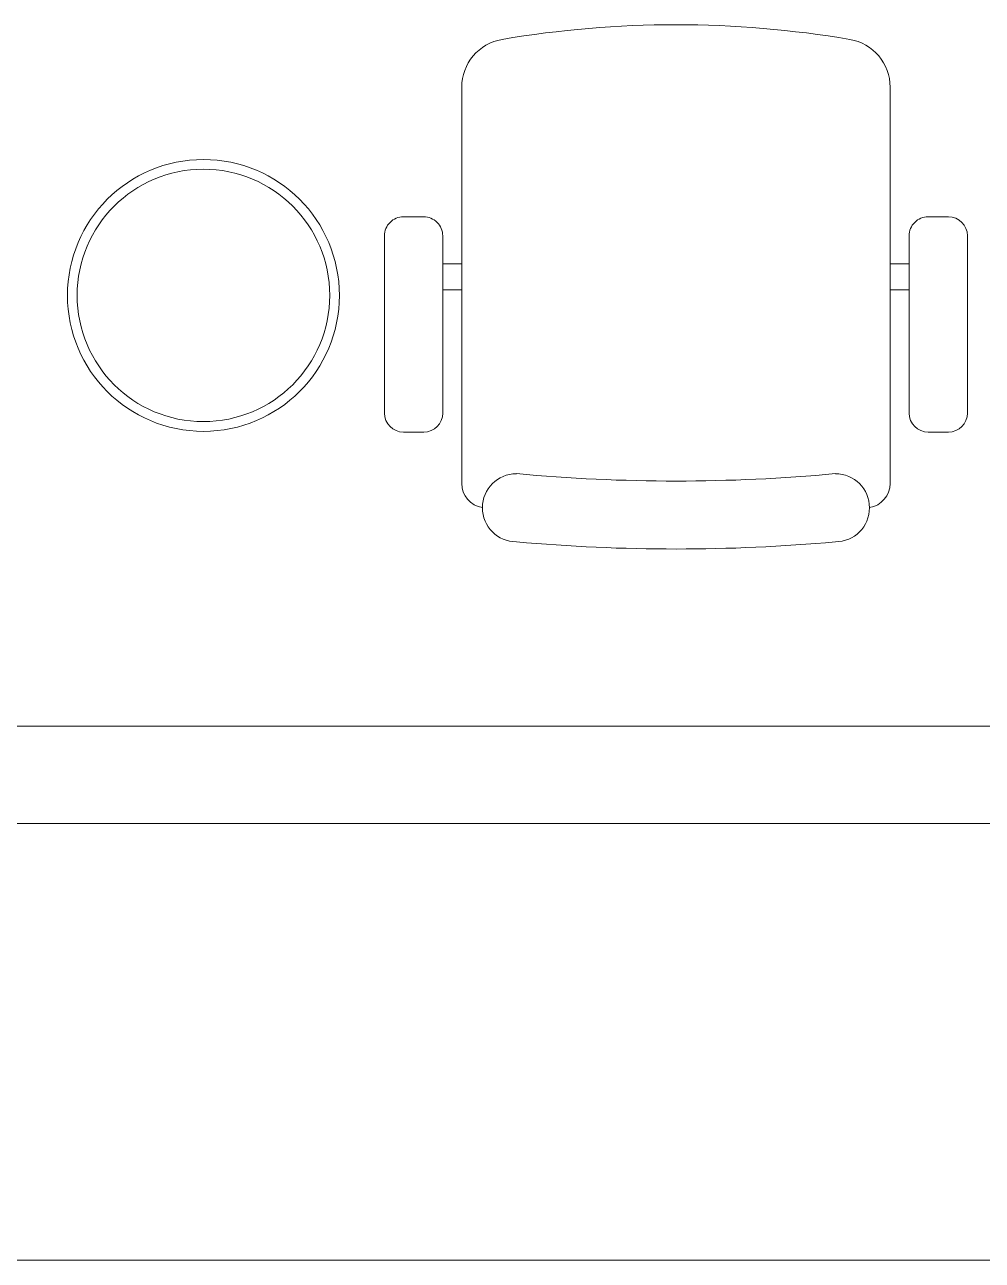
# Model space of a CAD drawing. Header units: inches. Extents: x -12418 to 57169, y -29325 to 19878.
# Drawn here: x 47288 to 48274, y 5053 to 6325 of the extents above; entities that cross this region are included whole.
import ezdxf

# ---------------------------------------------------------------- set-up
doc = ezdxf.new("R2010")
doc.units = ezdxf.units.IN
doc.header["$LTSCALE"] = 25
doc.header["$MEASUREMENT"] = 0
doc.linetypes.add('DASHDOT', pattern=[25.4, 12.7, -6.35, 0, -6.35])
doc.layers.get('0').update_dxf_attribs({"color": 8})
for name, color, linetype, lineweight in [('00-Ground Floor$0$LOADING', 253, 'Continuous', 5), ('00-Ground Floor$0$NEW Wall', 166, 'Continuous', 5), ('00-Ground Floor$0$Walls', 251, 'Continuous', 5), ('00-Ground Floor$0$Wooden Joinery', 251, 'Continuous', 5), ('E-LITE-CLNG-CNDT', 6, 'DASHDOT', 35)]:
    doc.layers.add(name, color=color, linetype=linetype, lineweight=lineweight)

# ---------------------------------------------------------------- blocks, each defined once
blk = doc.blocks.new('00-Ground Floor$0$WM00001-P')
at = {"layer": '00-Ground Floor$0$LOADING'}
for radius in [0.14, 0.13]:
    blk.add_circle((0, 0), radius, dxfattribs=at)
blk = doc.blocks.new('*X246')
at = {"color": 0}
for p, q in [((5, 3), (5, 3)), ((5, 3), (5, 3)), ((5, 3), (5, 3)), ((5, 3), (5, 3)), ((5, 3), (5, 3)), ((5, 3), (5, 3)), ((5, 3), (5, 3)), ((5, 3), (5, 3)), ((5, 3), (5, 3)), ((5, 3), (5, 3)), ((5, 3), (5, 3)), ((5, 3), (5, 3)), ((5, 3), (5, 3)), ((5, 3), (5, 3)), ((5, 3), (5, 3)), ((5, 3), (5, 3)), ((5, 3), (5, 3)), ((5, 3), (5, 3)), ((5, 3), (5, 3)), ((5, 3), (5, 3)), ((5, 3), (5, 3)), ((5, 3), (5, 3)), ((5, 3), (5, 3)), ((5, 3), (5, 3)), ((5, 3), (5, 3)), ((5, 3), (5, 3)), ((5, 3), (5, 3)), ((5, 3), (5, 3)), ((5, 3), (5, 3)), ((5, 3), (5, 3)), ((5, 3), (5, 3)), ((5, 3), (5, 3)), ((5, 3), (5, 3)), ((5, 3), (5, 3)), ((5, 3), (5, 3)), ((5, 3), (5, 3)), ((5, 3), (5, 3)), ((5, 3), (5, 3)), ((5, 3), (5, 3)), ((5, 3), (5, 3)), ((5, 3), (5, 3)), ((5, 3), (5, 3)), ((5, 3), (5, 3)), ((5, 3), (5, 3)), ((5, 3), (5, 3)), ((5, 3), (5, 3)), ((5, 3), (5, 3)), ((5, 3), (5, 3)), ((5, 3), (5, 3)), ((5, 3), (5, 3)), ((5, 3), (5, 3)), ((5, 3), (5, 3)), ((5, 3), (5, 3)), ((5, 3), (5, 3)), ((5, 3), (5, 3)), ((5, 3), (5, 3)), ((5, 3), (5, 3)), ((5, 3), (5, 3)), ((5, 3), (5, 3)), ((5, 3), (5, 3)), ((5, 3), (5, 3)), ((5, 3), (5, 3)), ((5, 3), (5, 3)), ((5, 3), (5, 3)), ((5, 3), (5, 3)), ((5, 3), (5, 3)), ((6, 3), (5, 3)), ((5, 3), (5, 3)), ((6, 3), (5, 3)), ((5, 3), (5, 3)), ((6, 3), (5, 3)), ((5, 3), (5, 3)), ((6, 3), (5, 3)), ((5, 3), (5, 3)), ((5, 3), (5, 3)), ((5, 3), (5, 3)), ((5, 3), (5, 3)), ((5, 3), (5, 3)), ((5, 3), (5, 3)), ((5, 3), (5, 3)), ((5, 3), (5, 3)), ((5, 3), (5, 3)), ((5, 3), (5, 3)), ((5, 3), (5, 3)), ((5, 3), (5, 3)), ((5, 3), (5, 3)), ((5, 3), (5, 3)), ((5, 3), (5, 3)), ((5, 3), (5, 3)), ((5, 3), (5, 3)), ((5, 3), (5, 3)), ((5, 3), (5, 3)), ((5, 3), (5, 3)), ((5, 3), (5, 3)), ((5, 3), (5, 3)), ((5, 3), (5, 3)), ((6, 3), (6, 3)), ((6, 3), (6, 3)), ((6, 3), (6, 3)), ((6, 3), (6, 3)), ((6, 3), (6, 3)), ((6, 3), (6, 3)), ((6, 3), (6, 3)), ((6, 3), (6, 3)), ((6, 3), (6, 3)), ((6, 3), (6, 3)), ((6, 3), (6, 3)), ((6, 3), (6, 3)), ((6, 3), (6, 3)), ((6, 3), (6, 3)), ((6, 3), (6, 3)), ((6, 3), (6, 3)), ((6, 3), (6, 3)), ((6, 3), (6, 3)), ((6, 3), (6, 3)), ((6, 3), (6, 3)), ((6, 3), (6, 3)), ((6, 3), (6, 3)), ((6, 3), (6, 3)), ((6, 3), (6, 3)), ((6, 3), (6, 3)), ((6, 3), (6, 3)), ((6, 3), (6, 3)), ((6, 3), (6, 3)), ((6, 3), (6, 3)), ((6, 3), (6, 3)), ((6, 3), (6, 3)), ((6, 3), (6, 3)), ((6, 3), (6, 3)), ((6, 3), (6, 3)), ((6, 3), (6, 3)), ((6, 3), (6, 3)), ((6, 3), (6, 3)), ((6, 3), (6, 3)), ((6, 3), (6, 3)), ((6, 3), (6, 3)), ((6, 3), (6, 3)), ((6, 3), (6, 3)), ((6, 3), (6, 3)), ((6, 3), (6, 3)), ((6, 3), (6, 3)), ((6, 3), (6, 3)), ((6, 3), (6, 3)), ((6, 3), (6, 3)), ((6, 3), (6, 3)), ((6, 3), (6, 3)), ((6, 3), (6, 3)), ((6, 3), (6, 3)), ((6, 3), (6, 3)), ((6, 3), (6, 3)), ((6, 3), (6, 3)), ((6, 3), (6, 3)), ((6, 3), (6, 3)), ((6, 3), (6, 3)), ((6, 3), (6, 3)), ((6, 3), (6, 3)), ((6, 3), (6, 3)), ((6, 3), (6, 3)), ((6, 3), (6, 3)), ((6, 3), (6, 3)), ((6, 3), (6, 3)), ((6, 3), (6, 3)), ((6, 3), (6, 3)), ((6, 3), (6, 3)), ((6, 3), (6, 3)), ((6, 3), (6, 3)), ((6, 3), (6, 3)), ((6, 3), (6, 3)), ((6, 3), (6, 3)), ((6, 3), (6, 3)), ((6, 3), (6, 3)), ((6, 3), (6, 3)), ((6, 3), (6, 3)), ((6, 3), (6, 3)), ((6, 3), (6, 3)), ((6, 3), (6, 3)), ((6, 3), (6, 3)), ((6, 3), (6, 3)), ((6, 3), (6, 3)), ((6, 3), (6, 3)), ((6, 3), (6, 3)), ((6, 3), (6, 3)), ((6, 3), (6, 3)), ((6, 3), (6, 3)), ((6, 3), (6, 3)), ((6, 3), (6, 3)), ((6, 3), (6, 3)), ((6, 3), (6, 3)), ((6, 3), (6, 3)), ((6, 3), (6, 3)), ((6, 3), (6, 3)), ((6, 3), (6, 3)), ((6, 3), (6, 3)), ((6, 3), (6, 3)), ((6, 3), (6, 3)), ((6, 3), (6, 3)), ((6, 3), (6, 3)), ((6, 3), (6, 3)), ((6, 3), (6, 3)), ((6, 3), (6, 3)), ((6, 3), (6, 3)), ((6, 3), (6, 3)), ((6, 3), (6, 3)), ((6, 3), (6, 3)), ((6, 3), (6, 3)), ((6, 3), (6, 3)), ((6, 3), (6, 3)), ((6, 3), (6, 3)), ((6, 3), (6, 3)), ((6, 3), (6, 3)), ((6, 3), (6, 3)), ((6, 3), (6, 3)), ((6, 3), (6, 3)), ((6, 3), (6, 3)), ((6, 3), (6, 3)), ((6, 3), (6, 3)), ((6, 3), (6, 3)), ((6, 3), (6, 3)), ((6, 3), (6, 3)), ((6, 3), (6, 3)), ((6, 3), (6, 3)), ((6, 3), (6, 3)), ((6, 3), (6, 3)), ((6, 3), (6, 3)), ((6, 3), (6, 3)), ((6, 3), (6, 3)), ((6, 3), (6, 3)), ((6, 3), (6, 3)), ((6, 3), (6, 3)), ((6, 3), (6, 3)), ((6, 3), (6, 3)), ((6, 3), (6, 3)), ((6, 3), (6, 3)), ((6, 3), (6, 3)), ((6, 3), (6, 3)), ((6, 3), (6, 3)), ((6, 3), (6, 3)), ((6, 3), (6, 3)), ((6, 3), (6, 3)), ((6, 3), (6, 3)), ((6, 3), (6, 3)), ((6, 3), (6, 3)), ((6, 3), (6, 3)), ((6, 3), (6, 3)), ((6, 3), (6, 3)), ((6, 3), (6, 3)), ((6, 3), (6, 3)), ((6, 3), (6, 3)), ((6, 3), (6, 3)), ((6, 3), (6, 3)), ((6, 3), (6, 3)), ((6, 3), (6, 3)), ((6, 3), (6, 3)), ((6, 3), (6, 3)), ((6, 3), (6, 3)), ((6, 3), (6, 3)), ((6, 3), (6, 3)), ((6, 3), (6, 3)), ((6, 3), (6, 3)), ((6, 3), (6, 3)), ((6, 3), (6, 3)), ((6, 3), (6, 3)), ((6, 3), (6, 3)), ((6, 3), (6, 3)), ((6, 3), (6, 3)), ((6, 3), (6, 3)), ((6, 3), (6, 3)), ((6, 3), (6, 3)), ((6, 3), (6, 3)), ((6, 3), (6, 3)), ((6, 3), (6, 3)), ((6, 3), (6, 3)), ((6, 3), (6, 3)), ((6, 3), (6, 3)), ((6, 3), (6, 3)), ((6, 3), (6, 3)), ((6, 3), (6, 3)), ((6, 3), (6, 3)), ((6, 3), (6, 3)), ((6, 3), (6, 3)), ((6, 3), (6, 3)), ((6, 3), (6, 3)), ((6, 3), (6, 3)), ((6, 3), (6, 3)), ((6, 3), (6, 3)), ((6, 3), (6, 3)), ((6, 3), (6, 3)), ((6, 3), (6, 3)), ((6, 3), (6, 3)), ((6, 3), (6, 3)), ((6, 3), (6, 3)), ((6, 3), (6, 3)), ((6, 3), (6, 3)), ((6, 3), (6, 3)), ((6, 3), (6, 3)), ((6, 3), (6, 3)), ((6, 3), (6, 3)), ((6, 3), (6, 3)), ((6, 3), (6, 3)), ((6, 3), (6, 3)), ((6, 3), (5, 3)), ((6, 3), (5, 3)), ((6, 3), (5, 3)), ((6, 3), (5, 3)), ((6, 3), (5, 3)), ((6, 3), (6, 3)), ((6, 3), (6, 3)), ((6, 3), (6, 3)), ((6, 3), (6, 3)), ((6, 3), (6, 3)), ((6, 3), (6, 3)), ((6, 3), (6, 3)), ((6, 3), (6, 3)), ((6, 3), (6, 3)), ((6, 3), (6, 3)), ((6, 3), (6, 3)), ((6, 3), (6, 3)), ((6, 3), (6, 3)), ((6, 3), (6, 3)), ((6, 3), (6, 3)), ((6, 3), (6, 3)), ((6, 3), (6, 3)), ((6, 3), (6, 3)), ((6, 3), (6, 3)), ((6, 3), (6, 3)), ((6, 3), (6, 3)), ((6, 3), (6, 3)), ((6, 3), (6, 3)), ((6, 3), (6, 3)), ((6, 3), (6, 3)), ((6, 3), (6, 3)), ((6, 3), (6, 3)), ((6, 3), (6, 3)), ((6, 3), (6, 3)), ((6, 3), (6, 3)), ((6, 3), (6, 3)), ((6, 3), (6, 3)), ((6, 3), (6, 3)), ((6, 3), (6, 3)), ((6, 3), (6, 3)), ((6, 3), (6, 3)), ((6, 3), (6, 3)), ((6, 3), (6, 3)), ((6, 3), (6, 3)), ((6, 3), (6, 3)), ((6, 3), (6, 3)), ((6, 3), (6, 3)), ((6, 3), (6, 3)), ((6, 3), (6, 3)), ((6, 3), (6, 3)), ((6, 3), (6, 3)), ((6, 3), (6, 3)), ((6, 3), (6, 3)), ((6, 3), (6, 3)), ((6, 3), (6, 3)), ((6, 3), (6, 3)), ((6, 3), (6, 3)), ((6, 3), (6, 3)), ((6, 3), (6, 3)), ((6, 3), (6, 3)), ((6, 3), (6, 3)), ((6, 3), (6, 3)), ((6, 3), (6, 3)), ((6, 3), (6, 3)), ((6, 3), (6, 3)), ((6, 3), (6, 3)), ((6, 3), (6, 3)), ((6, 3), (6, 3)), ((6, 3), (6, 3)), ((6, 3), (6, 3)), ((6, 3), (6, 3)), ((6, 3), (6, 3)), ((6, 3), (6, 3)), ((6, 3), (6, 3)), ((6, 3), (6, 3)), ((6, 3), (6, 3)), ((6, 3), (6, 3)), ((6, 3), (6, 3)), ((6, 3), (6, 3)), ((6, 3), (6, 3)), ((6, 3), (6, 3)), ((6, 3), (6, 3)), ((6, 3), (6, 3)), ((6, 3), (6, 3)), ((6, 3), (6, 3)), ((6, 3), (6, 3)), ((6, 3), (6, 3)), ((6, 3), (6, 3)), ((6, 3), (6, 3)), ((6, 3), (6, 3)), ((6, 3), (6, 3)), ((6, 3), (6, 3)), ((6, 3), (6, 3)), ((6, 3), (6, 3)), ((6, 3), (6, 3)), ((6, 3), (6, 3)), ((6, 3), (6, 3)), ((6, 3), (6, 3)), ((6, 3), (6, 3)), ((6, 3), (6, 3)), ((6, 3), (6, 3)), ((6, 3), (6, 3)), ((6, 3), (6, 3)), ((6, 3), (6, 3)), ((6, 3), (6, 3)), ((6, 3), (6, 3)), ((6, 3), (6, 3)), ((6, 3), (6, 3)), ((6, 3), (6, 3)), ((6, 3), (6, 3)), ((6, 3), (6, 3)), ((6, 3), (6, 3)), ((6, 3), (6, 3)), ((6, 3), (6, 3)), ((6, 3), (6, 3)), ((6, 3), (6, 3)), ((6, 3), (6, 3)), ((6, 3), (6, 3)), ((6, 3), (6, 3)), ((6, 3), (6, 3)), ((6, 3), (6, 3)), ((6, 3), (6, 3)), ((6, 3), (6, 3)), ((6, 3), (6, 3)), ((6, 3), (6, 3)), ((6, 3), (6, 3)), ((6, 3), (6, 3)), ((6, 3), (6, 3)), ((6, 3), (6, 3)), ((6, 3), (6, 3)), ((6, 3), (6, 3)), ((6, 3), (6, 3)), ((6, 3), (6, 3)), ((6, 3), (6, 3)), ((6, 3), (6, 3)), ((6, 3), (6, 3)), ((6, 3), (6, 3)), ((6, 3), (6, 3)), ((6, 3), (6, 3)), ((6, 3), (6, 3)), ((6, 3), (6, 3)), ((6, 3), (6, 3)), ((6, 3), (6, 3)), ((6, 3), (6, 3)), ((6, 3), (6, 3)), ((6, 3), (6, 3)), ((6, 3), (6, 3)), ((6, 3), (6, 3)), ((6, 3), (6, 3)), ((6, 3), (6, 3)), ((6, 3), (6, 3)), ((6, 3), (6, 3)), ((6, 3), (6, 3)), ((6, 3), (6, 3)), ((6, 3), (6, 3)), ((6, 3), (6, 3)), ((6, 3), (6, 3)), ((6, 3), (6, 3)), ((6, 3), (6, 3)), ((6, 3), (6, 3)), ((6, 3), (6, 3)), ((6, 3), (6, 3)), ((6, 3), (6, 3)), ((6, 3), (6, 3)), ((6, 3), (6, 3)), ((6, 3), (6, 3)), ((6, 3), (6, 3)), ((6, 3), (6, 3)), ((6, 3), (6, 3)), ((6, 3), (6, 3)), ((6, 3), (6, 3)), ((6, 3), (6, 3)), ((6, 3), (6, 3)), ((6, 3), (6, 3)), ((6, 3), (6, 3)), ((6, 3), (6, 3)), ((6, 3), (6, 3)), ((6, 3), (6, 3)), ((6, 3), (6, 3)), ((6, 3), (6, 3)), ((6, 3), (6, 3)), ((6, 3), (6, 3)), ((6, 3), (6, 3)), ((6, 3), (6, 3)), ((6, 3), (6, 3)), ((6, 3), (6, 3)), ((6, 3), (6, 3)), ((6, 3), (6, 3)), ((6, 3), (6, 3)), ((6, 3), (6, 3)), ((6, 3), (6, 3)), ((6, 3), (6, 3)), ((6, 3), (6, 3)), ((6, 3), (6, 3)), ((6, 3), (6, 3)), ((6, 3), (6, 3)), ((6, 3), (6, 3)), ((6, 3), (6, 3)), ((6, 3), (6, 3)), ((6, 3), (6, 3)), ((6, 3), (6, 3)), ((6, 3), (6, 3)), ((6, 3), (6, 3)), ((6, 3), (6, 3)), ((6, 3), (6, 3)), ((6, 3), (6, 3)), ((6, 3), (6, 3)), ((6, 3), (6, 3)), ((6, 3), (6, 3)), ((6, 3), (6, 3)), ((6, 3), (6, 3)), ((6, 3), (6, 3)), ((6, 3), (6, 3)), ((6, 3), (6, 3)), ((6, 3), (6, 3)), ((6, 3), (6, 3)), ((6, 3), (6, 3)), ((6, 3), (6, 3)), ((6, 3), (6, 3)), ((6, 3), (6, 3)), ((6, 3), (6, 3)), ((6, 3), (6, 3)), ((6, 3), (6, 3)), ((6, 3), (6, 3)), ((6, 3), (6, 3)), ((6, 3), (6, 3)), ((6, 3), (6, 3)), ((6, 3), (6, 3)), ((6, 3), (6, 3)), ((6, 3), (6, 3)), ((6, 3), (6, 3)), ((6, 3), (6, 3)), ((6, 3), (6, 3)), ((6, 3), (6, 3)), ((6, 3), (6, 3)), ((6, 3), (6, 3)), ((6, 3), (6, 3)), ((6, 3), (6, 3)), ((6, 3), (6, 3)), ((6, 3), (6, 3)), ((6, 3), (6, 3)), ((6, 3), (6, 3)), ((6, 3), (6, 3)), ((6, 3), (6, 3)), ((6, 3), (6, 3)), ((6, 3), (6, 3)), ((6, 3), (6, 3)), ((6, 3), (6, 3)), ((6, 3), (6, 3)), ((6, 3), (6, 3)), ((6, 3), (6, 3)), ((6, 3), (6, 3)), ((6, 3), (6, 3)), ((6, 3), (6, 3)), ((6, 3), (6, 3)), ((6, 3), (6, 3)), ((6, 3), (6, 3)), ((6, 3), (6, 3)), ((6, 3), (6, 3)), ((6, 3), (6, 3)), ((6, 3), (6, 3)), ((6, 3), (6, 3)), ((6, 3), (6, 3)), ((6, 3), (6, 3)), ((6, 3), (6, 3)), ((6, 3), (6, 3)), ((6, 3), (6, 3)), ((6, 3), (6, 3)), ((6, 3), (6, 3)), ((6, 3), (6, 3)), ((6, 3), (6, 3)), ((6, 3), (6, 3)), ((6, 3), (6, 3)), ((6, 3), (6, 3)), ((6, 3), (6, 3)), ((6, 3), (6, 3)), ((6, 3), (6, 3)), ((6, 3), (6, 3)), ((6, 3), (6, 3)), ((6, 3), (6, 3)), ((6, 3), (6, 3)), ((6, 3), (6, 3)), ((6, 3), (6, 3)), ((6, 3), (6, 3)), ((6, 3), (6, 3)), ((6, 3), (6, 3)), ((6, 3), (6, 3)), ((6, 3), (6, 3)), ((6, 3), (6, 3)), ((6, 3), (6, 3)), ((6, 3), (6, 3)), ((6, 3), (6, 3)), ((6, 3), (6, 3)), ((6, 3), (6, 3)), ((6, 3), (6, 3)), ((6, 3), (6, 3)), ((6, 3), (6, 3)), ((6, 3), (6, 3)), ((6, 3), (6, 3)), ((6, 3), (6, 3)), ((6, 3), (6, 3)), ((6, 3), (6, 3)), ((6, 3), (6, 3)), ((6, 3), (6, 3)), ((6, 3), (6, 3)), ((6, 3), (6, 3)), ((6, 3), (6, 3)), ((6, 3), (6, 3)), ((6, 3), (6, 3)), ((6, 3), (6, 3)), ((6, 3), (6, 3)), ((6, 3), (6, 3)), ((6, 3), (6, 3)), ((6, 3), (6, 3)), ((6, 3), (6, 3)), ((6, 3), (6, 3)), ((6, 3), (6, 3)), ((6, 3), (6, 3)), ((6, 3), (6, 3)), ((6, 3), (6, 3)), ((6, 3), (6, 3)), ((6, 3), (6, 3))]:
    blk.add_line(p, q, dxfattribs=at)
blk = doc.blocks.new('*X247')
at = {"color": 0}
for p, q in [((13, 1), (13, 1)), ((13, 1), (13, 1)), ((13, 1), (13, 1)), ((13, 1), (13, 1)), ((13, 1), (13, 1)), ((13, 1), (13, 1)), ((13, 1), (13, 1)), ((13, 1), (13, 1)), ((13, 1), (13, 1)), ((13, 1), (13, 1)), ((13, 1), (13, 1)), ((13, 1), (13, 1)), ((13, 1), (13, 1)), ((13, 1), (13, 1)), ((13, 1), (13, 1)), ((13, 1), (14, 1)), ((13, 1), (14, 1)), ((13, 1), (14, 1)), ((13, 1), (13, 1)), ((13, 1), (13, 1)), ((13, 1), (13, 1)), ((13, 1), (13, 1)), ((13, 1), (13, 1)), ((13, 1), (13, 1)), ((13, 1), (13, 1)), ((13, 1), (13, 1)), ((13, 1), (13, 1)), ((13, 1), (13, 1)), ((13, 1), (13, 1)), ((13, 1), (13, 1)), ((13, 1), (13, 1)), ((13, 1), (13, 1)), ((13, 1), (13, 1)), ((13, 1), (13, 1)), ((13, 1), (13, 1)), ((13, 1), (13, 1)), ((13, 1), (13, 1)), ((13, 1), (13, 1)), ((13, 1), (13, 1)), ((13, 1), (13, 1)), ((13, 1), (13, 1)), ((13, 1), (13, 1)), ((13, 1), (13, 1)), ((13, 1), (13, 1)), ((13, 1), (13, 1)), ((13, 1), (13, 1)), ((13, 1), (13, 1)), ((13, 1), (13, 1)), ((13, 1), (13, 1)), ((13, 1), (13, 1)), ((13, 1), (13, 1)), ((13, 1), (13, 1)), ((13, 1), (13, 1)), ((13, 1), (13, 1)), ((13, 1), (13, 1)), ((13, 1), (13, 1)), ((13, 1), (13, 1)), ((13, 1), (13, 1)), ((13, 1), (13, 1)), ((13, 1), (13, 1)), ((13, 1), (13, 1)), ((13, 1), (13, 1)), ((13, 1), (13, 1)), ((13, 1), (13, 1)), ((13, 1), (13, 1)), ((13, 1), (13, 1)), ((13, 1), (13, 1)), ((13, 1), (13, 1)), ((13, 1), (13, 1)), ((13, 1), (13, 1)), ((13, 1), (13, 1)), ((13, 1), (13, 1)), ((13, 1), (13, 1)), ((13, 1), (13, 1)), ((13, 1), (13, 1)), ((13, 1), (13, 1)), ((13, 1), (13, 1)), ((13, 1), (13, 1)), ((13, 1), (13, 1)), ((13, 1), (13, 1)), ((13, 1), (13, 1)), ((13, 1), (13, 1)), ((13, 1), (13, 1)), ((13, 1), (13, 1)), ((13, 1), (13, 1)), ((13, 1), (13, 1)), ((13, 1), (13, 1)), ((13, 1), (13, 1)), ((13, 1), (13, 1)), ((13, 1), (13, 1)), ((13, 1), (13, 1)), ((13, 1), (13, 1)), ((13, 1), (13, 1)), ((13, 1), (13, 1)), ((13, 1), (13, 1)), ((13, 1), (13, 1)), ((13, 1), (13, 1)), ((13, 1), (13, 1)), ((13, 1), (13, 1)), ((13, 1), (13, 1)), ((13, 1), (13, 1)), ((13, 1), (13, 1)), ((13, 1), (13, 1)), ((13, 1), (13, 1)), ((13, 1), (13, 1)), ((13, 1), (13, 1)), ((13, 1), (13, 1)), ((13, 1), (13, 1)), ((13, 1), (13, 1)), ((13, 1), (13, 1)), ((13, 1), (13, 1)), ((13, 1), (13, 1)), ((13, 1), (13, 1)), ((13, 1), (13, 1)), ((13, 1), (13, 1)), ((13, 1), (13, 1)), ((13, 1), (13, 1)), ((13, 1), (13, 1)), ((13, 1), (13, 1)), ((13, 1), (13, 1)), ((13, 1), (13, 1)), ((13, 1), (13, 1)), ((13, 1), (13, 1)), ((13, 1), (14, 1)), ((13, 0), (13, 0)), ((13, 0), (13, 0)), ((13, 0), (13, 0)), ((13, 0), (13, 0)), ((13, 0), (13, 0)), ((13, 0), (13, 0)), ((13, 0), (13, 0)), ((13, 0), (13, 0)), ((13, 0), (13, 0)), ((13, 0), (13, 0)), ((13, 0), (13, 0)), ((13, 0), (13, 0)), ((13, 0), (13, 0)), ((13, 0), (13, 0)), ((13, 0), (13, 0)), ((13, 0), (13, 0)), ((13, 0), (13, 0)), ((13, 0), (13, 0)), ((13, 0), (13, 0)), ((13, 0), (13, 0)), ((13, 0), (13, 0)), ((13, 0), (13, 0)), ((13, 0), (13, 0)), ((13, 0), (13, 0)), ((13, 0), (13, 0)), ((13, 0), (13, 0)), ((13, 0), (13, 0)), ((13, 0), (13, 0)), ((13, 0), (13, 0)), ((13, 0), (13, 0)), ((13, 0), (13, 0)), ((13, 0), (13, 0)), ((13, 0), (13, 0)), ((13, 0), (13, 0)), ((13, 0), (13, 0)), ((13, 0), (13, 0)), ((13, 0), (13, 0)), ((13, 0), (13, 0)), ((13, 0), (13, 0)), ((13, 0), (13, 0)), ((13, 0), (13, 0)), ((13, 0), (13, 0)), ((13, 0), (13, 0)), ((13, 0), (13, 0)), ((13, 0), (13, 0)), ((13, 0), (13, 0)), ((13, 0), (13, 0)), ((13, 0), (13, 0)), ((13, 0), (14, 0)), ((13, 0), (14, 0)), ((13, 0), (13, 0)), ((13, 0), (14, 0)), ((14, 1), (14, 1)), ((14, 1), (14, 1)), ((14, 1), (14, 1)), ((14, 1), (14, 1)), ((14, 1), (14, 1)), ((14, 1), (14, 1)), ((14, 1), (14, 1)), ((14, 1), (14, 1)), ((14, 1), (14, 1)), ((14, 1), (14, 1)), ((14, 1), (14, 1)), ((14, 1), (14, 1)), ((14, 1), (14, 1)), ((14, 1), (14, 1)), ((14, 1), (14, 1)), ((14, 1), (14, 1)), ((14, 1), (14, 1)), ((14, 1), (14, 1)), ((14, 1), (14, 1)), ((14, 1), (14, 1)), ((14, 1), (14, 1)), ((14, 1), (14, 1)), ((14, 1), (14, 1)), ((14, 1), (14, 1)), ((14, 1), (14, 1)), ((14, 1), (14, 1)), ((14, 1), (14, 1)), ((14, 1), (14, 1)), ((14, 1), (14, 1)), ((14, 1), (14, 1)), ((14, 1), (14, 1)), ((14, 1), (14, 1)), ((14, 1), (14, 1)), ((14, 1), (14, 1)), ((14, 1), (14, 1)), ((14, 1), (14, 1)), ((14, 1), (14, 1)), ((14, 1), (14, 1)), ((14, 1), (14, 1)), ((14, 1), (14, 1)), ((14, 1), (14, 1)), ((14, 1), (14, 1)), ((14, 1), (14, 1)), ((14, 1), (14, 1)), ((14, 1), (14, 1)), ((14, 1), (14, 1)), ((14, 1), (14, 1)), ((14, 1), (14, 1)), ((14, 1), (14, 1)), ((14, 1), (14, 1)), ((14, 1), (14, 1)), ((14, 1), (14, 1)), ((14, 1), (14, 1)), ((14, 1), (14, 1)), ((14, 1), (14, 1)), ((14, 1), (14, 1)), ((14, 1), (14, 1)), ((14, 1), (14, 1)), ((14, 1), (14, 1)), ((14, 1), (14, 1)), ((14, 1), (14, 1)), ((14, 1), (14, 1)), ((14, 1), (14, 1)), ((14, 1), (14, 1)), ((14, 1), (14, 1)), ((14, 1), (14, 1)), ((14, 1), (14, 1)), ((14, 1), (14, 1)), ((14, 1), (14, 1)), ((14, 1), (14, 1)), ((14, 1), (14, 1)), ((14, 1), (14, 1)), ((14, 1), (14, 1)), ((14, 1), (14, 1)), ((14, 1), (14, 1)), ((14, 1), (14, 1)), ((14, 1), (14, 1)), ((14, 1), (14, 1)), ((14, 1), (14, 1)), ((14, 1), (14, 1)), ((14, 1), (14, 1)), ((14, 1), (14, 1)), ((14, 1), (14, 1)), ((14, 1), (14, 1)), ((14, 1), (14, 1)), ((14, 1), (14, 1)), ((14, 1), (14, 1)), ((14, 1), (14, 1)), ((14, 1), (14, 1)), ((14, 1), (14, 1)), ((14, 1), (14, 1)), ((14, 1), (14, 1)), ((14, 1), (14, 1)), ((14, 1), (14, 1)), ((14, 0), (14, 0)), ((14, 0), (14, 0)), ((14, 0), (14, 0)), ((14, 0), (14, 0)), ((14, 0), (14, 0)), ((14, 0), (14, 0)), ((14, 0), (14, 0)), ((14, 0), (14, 0)), ((14, 0), (14, 0)), ((14, 0), (14, 0)), ((14, 0), (14, 0)), ((14, 0), (14, 0)), ((14, 0), (14, 0)), ((14, 0), (14, 0)), ((14, 0), (14, 0)), ((14, 0), (14, 0)), ((14, 0), (14, 0)), ((14, 0), (14, 0)), ((14, 0), (14, 0)), ((14, 0), (14, 0)), ((14, 0), (14, 0)), ((14, 0), (14, 0)), ((14, 0), (14, 0)), ((14, 0), (14, 0)), ((14, 0), (14, 0)), ((14, 0), (14, 0)), ((14, 0), (14, 0)), ((14, 0), (14, 0)), ((14, 0), (14, 0)), ((14, 0), (14, 0)), ((14, 0), (14, 0)), ((14, 0), (14, 0)), ((14, 0), (14, 0)), ((14, 0), (14, 0)), ((14, 0), (14, 0)), ((14, 0), (14, 0)), ((14, 0), (14, 0)), ((14, 0), (14, 0)), ((14, 0), (14, 0)), ((14, 0), (14, 0)), ((14, 0), (14, 0)), ((14, 0), (14, 0)), ((14, 0), (14, 0)), ((14, 0), (14, 0)), ((14, 0), (14, 0)), ((14, 0), (14, 0)), ((14, 0), (14, 0)), ((14, 0), (14, 0)), ((13, 0), (13, 0)), ((13, 0), (14, 0)), ((13, 0), (13, 0)), ((13, 0), (14, 0)), ((13, 0), (13, 0)), ((13, 0), (14, 0)), ((13, 0), (13, 0)), ((13, 0), (13, 0)), ((13, 0), (13, 0)), ((13, 0), (13, 0)), ((13, 0), (14, 0)), ((13, 0), (13, 0)), ((13, 0), (14, 0)), ((13, 0), (13, 0)), ((13, 0), (14, 0)), ((13, 0), (13, 0)), ((13, 0), (14, 0)), ((13, 0), (13, 0)), ((13, 0), (14, 0)), ((13, 0), (13, 0)), ((13, 0), (14, 0)), ((13, 0), (13, 0)), ((13, 0), (14, 0)), ((13, 0), (13, 0)), ((13, 0), (13, 0)), ((13, 0), (13, 0)), ((13, 0), (14, 0)), ((13, 0), (13, 0)), ((13, 0), (14, 0)), ((13, 0), (13, 0)), ((13, 0), (14, 0)), ((13, 0), (13, 0)), ((13, 0), (14, 0)), ((13, 0), (13, 0)), ((13, 0), (13, 0)), ((13, 0), (13, 0)), ((13, 0), (13, 0)), ((13, 0), (13, 0)), ((13, 0), (13, 0)), ((13, 0), (13, 0)), ((13, 0), (13, 0)), ((13, 0), (13, 0)), ((13, 0), (13, 0)), ((13, 0), (13, 0)), ((13, 0), (13, 0)), ((13, 0), (13, 0)), ((13, 0), (13, 0)), ((13, 0), (13, 0)), ((13, 0), (13, 0)), ((13, 0), (13, 0)), ((13, 0), (13, 0)), ((13, 0), (13, 0)), ((13, 0), (13, 0)), ((13, 0), (13, 0)), ((13, 0), (13, 0)), ((13, 0), (13, 0)), ((13, 0), (13, 0)), ((13, 0), (13, 0)), ((13, 0), (13, 0)), ((13, 0), (13, 0)), ((13, 0), (13, 0)), ((13, 0), (13, 0)), ((13, 0), (13, 0)), ((13, 0), (13, 0)), ((13, -1), (13, -1)), ((13, -1), (13, -1)), ((13, -1), (13, -1)), ((13, -1), (13, -1)), ((13, -1), (13, -1)), ((13, -1), (14, -1)), ((13, -1), (13, -1)), ((14, 0), (14, 0)), ((14, 0), (14, 0)), ((14, 0), (14, 0)), ((14, 0), (14, 0)), ((14, 0), (14, 0)), ((14, 0), (14, 0)), ((14, 0), (14, 0)), ((14, 0), (14, 0)), ((14, 0), (14, 0)), ((14, 0), (14, 0)), ((14, 0), (14, 0)), ((14, 0), (14, 0)), ((14, 0), (14, 0)), ((14, 0), (14, 0)), ((14, 0), (14, 0)), ((13, 0), (14, 0)), ((14, 0), (14, 0)), ((14, 0), (14, 0)), ((14, 0), (14, 0)), ((14, 0), (14, 0)), ((14, 0), (14, 0)), ((14, 0), (14, 0)), ((14, 0), (14, 0)), ((14, 0), (14, 0)), ((14, 0), (14, 0)), ((14, 0), (14, 0)), ((14, 0), (14, 0)), ((14, 0), (14, 0)), ((14, 0), (14, 0)), ((14, 0), (14, 0)), ((14, 0), (14, 0)), ((14, 0), (14, 0)), ((14, 0), (14, 0)), ((14, 0), (14, 0)), ((14, 0), (14, 0)), ((14, 0), (14, 0)), ((14, 0), (14, 0)), ((14, 0), (14, 0)), ((14, 0), (14, 0)), ((14, 0), (14, 0)), ((14, 0), (14, 0)), ((14, 0), (14, 0)), ((14, 0), (14, 0)), ((14, 0), (14, 0)), ((14, 0), (14, 0)), ((14, 0), (14, 0)), ((14, 0), (14, 0)), ((14, 0), (14, 0)), ((14, 0), (14, 0)), ((14, 0), (14, 0)), ((14, -1), (14, -1)), ((14, -1), (14, -1)), ((14, -1), (14, -1)), ((14, -1), (14, -1)), ((14, -1), (14, -1))]:
    blk.add_line(p, q, dxfattribs=at)
blk = doc.blocks.new('00-Ground Floor$0$GF21018-P')
at = {"color": 0}
for p, q in [((-0.2207, 0.4756), (-0.2207, 0.0675)), ((0.2205, 0.4756), (0.2205, 0.0675)), ((-0.2806, 0.3422), (-0.2598, 0.3422)), ((0.2596, 0.3422), (0.2804, 0.3422)), ((-0.3002, 0.3226), (-0.3002, 0.14)), ((-0.2402, 0.3226), (-0.2402, 0.14)), ((0.24, 0.3226), (0.24, 0.14)), ((0.3, 0.3226), (0.3, 0.14)), ((-0.2402, 0.2937), (-0.2207, 0.2937)), ((0.2205, 0.2937), (0.24, 0.2937)), ((-0.2402, 0.2671), (-0.2207, 0.2671)), ((0.2205, 0.2671), (0.24, 0.2671)), ((-0.2806, 0.1204), (-0.2598, 0.1204)), ((0.2596, 0.1204), (0.2804, 0.1204))]:
    blk.add_line(p, q, dxfattribs=at)
for points in [[(0.24, 0.2937), (0.24, 0.2937), (0.24, 0.2937), (0.24, 0.2937), (0.24, 0.2937), (0.24, 0.2937), (0.24, 0.2937), (0.24, 0.2937), (0.24, 0.2937), (0.24, 0.2937), (0.24, 0.2937), (0.24, 0.2937), (0.24, 0.2937), (0.24, 0.2937), (0.24, 0.2937), (0.24, 0.2937), (0.24, 0.2937), (0.24, 0.2937), (0.24, 0.2937), (0.24, 0.2937), (0.24, 0.2937), (0.24, 0.2937), (0.24, 0.2937), (0.24, 0.2937), (0.24, 0.2937), (0.24, 0.2937), (0.24, 0.2937), (0.24, 0.2937), (0.24, 0.2937), (0.24, 0.2937), (0.24, 0.2937), (0.24, 0.2937), (0.24, 0.2937), (0.24, 0.2937), (0.24, 0.2937), (0.24, 0.2937), (0.24, 0.2937), (0.24, 0.2937), (0.24, 0.2937), (0.24, 0.2937), (0.24, 0.2937), (0.24, 0.2937), (0.24, 0.2937), (0.24, 0.2937), (0.24, 0.2937), (0.24, 0.2937), (0.24, 0.2937), (0.24, 0.2937), (0.24, 0.2937), (0.24, 0.2937), (0.24, 0.2937), (0.24, 0.2937), (0.24, 0.2937), (0.24, 0.2937), (0.24, 0.2937), (0.24, 0.2937), (0.24, 0.2937), (0.24, 0.2937), (0.24, 0.2937), (0.24, 0.2937), (0.24, 0.2937), (0.24, 0.2937), (0.24, 0.2937), (0.24, 0.2937), (0.24, 0.2937), (0.24, 0.2937), (0.24, 0.2937), (0.24, 0.2937), (0.24, 0.2937), (0.24, 0.2937), (0.24, 0.2937), (0.24, 0.2937), (0.24, 0.2937), (0.24, 0.2937), (0.24, 0.2937), (0.24, 0.2937), (0.24, 0.2937), (0.24, 0.2937), (0.24, 0.2937), (0.24, 0.2937), (0.24, 0.2937), (0.24, 0.2937), (0.24, 0.2937), (0.24, 0.2937), (0.24, 0.2937), (0.24, 0.2937), (0.24, 0.2937), (0.24, 0.2937), (0.24, 0.2937), (0.24, 0.2937), (0.24, 0.2937), (0.24, 0.2937), (0.24, 0.2937), (0.24, 0.2937), (0.24, 0.2937), (0.24, 0.2937), (0.24, 0.2937), (0.24, 0.2937), (0.24, 0.2937), (0.24, 0.2937), (0.24, 0.2937), (0.24, 0.2937), (0.24, 0.2937), (0.24, 0.2937), (0.24, 0.2937), (0.24, 0.2937), (0.24, 0.2937), (0.24, 0.2937), (0.24, 0.2937), (0.24, 0.2937), (0.24, 0.2937), (0.24, 0.2937), (0.24, 0.2937), (0.24, 0.2937), (0.24, 0.2937), (0.24, 0.2937), (0.24, 0.2937), (0.24, 0.2937), (0.24, 0.2937), (0.24, 0.2937), (0.24, 0.2937), (0.24, 0.2937), (0.24, 0.2937), (0.24, 0.2937), (0.24, 0.2937), (0.24, 0.2937), (0.24, 0.2937), (0.24, 0.2937), (0.24, 0.2937), (0.24, 0.2937), (0.24, 0.2937), (0.24, 0.2937), (0.24, 0.2937), (0.24, 0.2937), (0.24, 0.2937), (0.24, 0.2937), (0.24, 0.2937), (0.24, 0.2937), (0.24, 0.2937), (0.24, 0.2937), (0.24, 0.2937), (0.24, 0.2937), (0.24, 0.2937), (0.24, 0.2937), (0.24, 0.2937), (0.24, 0.2937), (0.24, 0.2937), (0.24, 0.2937), (0.24, 0.2937), (0.24, 0.2937), (0.24, 0.2937), (0.24, 0.2937), (0.24, 0.2937), (0.24, 0.2937), (0.24, 0.2937), (0.24, 0.2937), (0.24, 0.2937), (0.24, 0.2937), (0.24, 0.2937), (0.24, 0.2937), (0.24, 0.2937), (0.24, 0.2937), (0.24, 0.2937), (0.24, 0.2937), (0.24, 0.2937), (0.24, 0.2937), (0.24, 0.2937), (0.24, 0.2937), (0.24, 0.2937), (0.24, 0.2937), (0.24, 0.2937), (0.24, 0.2937), (0.24, 0.2937), (0.24, 0.2937), (0.24, 0.2937), (0.24, 0.2937), (0.24, 0.2937), (0.24, 0.2937), (0.24, 0.2937), (0.24, 0.2937), (0.24, 0.2937), (0.24, 0.2937), (0.24, 0.2937), (0.24, 0.2937), (0.24, 0.2937), (0.24, 0.2937), (0.24, 0.2937), (0.24, 0.2937), (0.24, 0.2937), (0.24, 0.2937), (0.24, 0.2937), (0.24, 0.2937), (0.24, 0.2937), (0.24, 0.2937), (0.24, 0.2937), (0.24, 0.2937), (0.24, 0.2937), (0.24, 0.2937), (0.24, 0.2937), (0.24, 0.2937), (0.24, 0.2937), (0.24, 0.2937), (0.24, 0.2937), (0.24, 0.2937), (0.24, 0.2937), (0.24, 0.2937), (0.24, 0.2937), (0.24, 0.2937), (0.24, 0.2937), (0.24, 0.2937), (0.24, 0.2937), (0.24, 0.2937), (0.24, 0.2937), (0.24, 0.2937), (0.24, 0.2937), (0.24, 0.2937), (0.24, 0.2937), (0.24, 0.2937), (0.24, 0.2937), (0.24, 0.2937), (0.24, 0.2937), (0.24, 0.2937), (0.24, 0.2937), (0.24, 0.2937), (0.24, 0.2937), (0.24, 0.2937), (0.24, 0.2937), (0.24, 0.2937), (0.24, 0.2937), (0.24, 0.2937), (0.24, 0.2937), (0.24, 0.2937), (0.24, 0.2937), (0.24, 0.2937), (0.24, 0.2937), (0.24, 0.2937), (0.24, 0.2937), (0.24, 0.2937), (0.24, 0.2937), (0.24, 0.2937), (0.24, 0.2937), (0.24, 0.2937), (0.24, 0.2937), (0.24, 0.2937), (0.24, 0.2937), (0.24, 0.2937), (0.24, 0.2937), (0.24, 0.2937), (0.24, 0.2937), (0.24, 0.2937), (0.24, 0.2937), (0.24, 0.2937), (0.24, 0.2937), (0.24, 0.2937), (0.24, 0.2937), (0.24, 0.2937), (0.24, 0.2937), (0.24, 0.2937), (0.24, 0.2937), (0.24, 0.2937), (0.24, 0.2937), (0.24, 0.2937), (0.24, 0.2937), (0.24, 0.2937), (0.24, 0.2937), (0.24, 0.2937), (0.24, 0.2937), (0.24, 0.2937), (0.24, 0.2937), (0.24, 0.2937), (0.24, 0.2937), (0.24, 0.2937), (0.24, 0.2937), (0.24, 0.2937), (0.24, 0.2937), (0.24, 0.2937), (0.24, 0.2937)], [(0.24, 0.2937), (0.24, 0.2937), (0.24, 0.2937), (0.24, 0.2937), (0.24, 0.2937), (0.24, 0.2937), (0.24, 0.2937), (0.24, 0.2937), (0.24, 0.2937), (0.24, 0.2937), (0.24, 0.2937), (0.24, 0.2937), (0.24, 0.2937), (0.24, 0.2937), (0.24, 0.2937), (0.24, 0.2937), (0.24, 0.2937), (0.24, 0.2937), (0.24, 0.2937), (0.24, 0.2937), (0.24, 0.2937), (0.24, 0.2937), (0.24, 0.2937), (0.24, 0.2937), (0.24, 0.2937), (0.24, 0.2937), (0.24, 0.2937), (0.24, 0.2937), (0.24, 0.2937), (0.24, 0.2937), (0.24, 0.2937), (0.24, 0.2937), (0.24, 0.2937), (0.24, 0.2937), (0.24, 0.2937), (0.24, 0.2937), (0.24, 0.2937), (0.24, 0.2937), (0.24, 0.2937), (0.24, 0.2937), (0.24, 0.2937), (0.24, 0.2937), (0.24, 0.2937), (0.24, 0.2937), (0.24, 0.2937), (0.24, 0.2937), (0.24, 0.2937), (0.24, 0.2937), (0.24, 0.2937), (0.24, 0.2937), (0.24, 0.2937), (0.24, 0.2937), (0.24, 0.2937), (0.24, 0.2937), (0.24, 0.2937), (0.24, 0.2937), (0.24, 0.2937), (0.24, 0.2937), (0.24, 0.2937), (0.24, 0.2937), (0.24, 0.2937), (0.24, 0.2937), (0.24, 0.2937), (0.24, 0.2937), (0.24, 0.2937), (0.24, 0.2937), (0.24, 0.2937), (0.24, 0.2937), (0.24, 0.2937), (0.24, 0.2937), (0.24, 0.2937), (0.24, 0.2937), (0.24, 0.2937), (0.24, 0.2937), (0.24, 0.2937), (0.24, 0.2937), (0.24, 0.2937), (0.24, 0.2937), (0.24, 0.2937), (0.24, 0.2937), (0.24, 0.2937), (0.24, 0.2937), (0.24, 0.2937), (0.24, 0.2937), (0.24, 0.2937), (0.24, 0.2937), (0.24, 0.2937), (0.24, 0.2937), (0.24, 0.2937), (0.24, 0.2937), (0.24, 0.2937), (0.24, 0.2937), (0.24, 0.2937), (0.24, 0.2937), (0.24, 0.2937), (0.24, 0.2937), (0.24, 0.2937), (0.24, 0.2937), (0.24, 0.2937), (0.24, 0.2937), (0.24, 0.2937), (0.24, 0.2937), (0.24, 0.2937), (0.24, 0.2937), (0.24, 0.2937), (0.24, 0.2937), (0.24, 0.2937), (0.24, 0.2937), (0.24, 0.2937), (0.24, 0.2937), (0.24, 0.2937), (0.24, 0.2937), (0.24, 0.2937), (0.24, 0.2937), (0.24, 0.2937), (0.24, 0.2937), (0.24, 0.2937), (0.24, 0.2937), (0.24, 0.2937), (0.24, 0.2937), (0.24, 0.2937), (0.24, 0.2937), (0.24, 0.2937), (0.24, 0.2937), (0.24, 0.2937), (0.24, 0.2937), (0.24, 0.2937), (0.24, 0.2937), (0.24, 0.2937), (0.24, 0.2937), (0.24, 0.2937), (0.24, 0.2937), (0.24, 0.2937), (0.24, 0.2937), (0.24, 0.2937), (0.24, 0.2937), (0.24, 0.2937), (0.24, 0.2937), (0.24, 0.2937), (0.24, 0.2937), (0.24, 0.2937), (0.24, 0.2937), (0.24, 0.2937), (0.24, 0.2937), (0.24, 0.2937), (0.24, 0.2937), (0.24, 0.2937), (0.24, 0.2937), (0.24, 0.2937), (0.24, 0.2937), (0.24, 0.2937), (0.24, 0.2937), (0.24, 0.2937), (0.24, 0.2937), (0.24, 0.2937), (0.24, 0.2937), (0.24, 0.2937), (0.24, 0.2937), (0.24, 0.2937), (0.24, 0.2937), (0.24, 0.2937), (0.24, 0.2937), (0.24, 0.2937), (0.24, 0.2937), (0.24, 0.2937), (0.24, 0.2937), (0.24, 0.2937), (0.24, 0.2937), (0.24, 0.2937), (0.24, 0.2937), (0.24, 0.2937), (0.24, 0.2937), (0.24, 0.2937), (0.24, 0.2937), (0.24, 0.2937), (0.24, 0.2937), (0.24, 0.2937), (0.24, 0.2937), (0.24, 0.2937), (0.24, 0.2937), (0.24, 0.2937), (0.24, 0.2937), (0.24, 0.2937), (0.24, 0.2937), (0.24, 0.2937), (0.24, 0.2937), (0.24, 0.2937), (0.24, 0.2937), (0.24, 0.2937), (0.24, 0.2937), (0.24, 0.2937), (0.24, 0.2937), (0.24, 0.2937), (0.24, 0.2937), (0.24, 0.2937), (0.24, 0.2937), (0.24, 0.2937), (0.24, 0.2937), (0.24, 0.2937), (0.24, 0.2937), (0.24, 0.2937), (0.24, 0.2937), (0.24, 0.2937), (0.24, 0.2937), (0.24, 0.2937), (0.24, 0.2937), (0.24, 0.2937), (0.24, 0.2937), (0.24, 0.2937), (0.24, 0.2937), (0.24, 0.2937), (0.24, 0.2937), (0.24, 0.2937), (0.24, 0.2937), (0.24, 0.2937), (0.24, 0.2937), (0.24, 0.2937), (0.24, 0.2937), (0.24, 0.2937)], [(0.24, 0.2937), (0.24, 0.2937), (0.24, 0.2937), (0.24, 0.2937), (0.24, 0.2937), (0.24, 0.2937), (0.24, 0.2937), (0.24, 0.2937), (0.24, 0.2937), (0.24, 0.2937), (0.24, 0.2937), (0.24, 0.2937), (0.24, 0.2937), (0.24, 0.2937), (0.24, 0.2937), (0.24, 0.2937), (0.24, 0.2937), (0.24, 0.2937), (0.24, 0.2937), (0.24, 0.2937), (0.24, 0.2937), (0.24, 0.2937), (0.24, 0.2937), (0.24, 0.2937), (0.24, 0.2937), (0.24, 0.2937), (0.24, 0.2937), (0.24, 0.2937), (0.24, 0.2937), (0.24, 0.2937), (0.24, 0.2937), (0.24, 0.2937), (0.24, 0.2937), (0.24, 0.2937), (0.24, 0.2937), (0.24, 0.2937), (0.24, 0.2937), (0.24, 0.2937), (0.24, 0.2937), (0.24, 0.2937), (0.24, 0.2937), (0.24, 0.2937), (0.24, 0.2937), (0.24, 0.2937), (0.24, 0.2937), (0.24, 0.2937), (0.24, 0.2937), (0.24, 0.2937), (0.24, 0.2937), (0.24, 0.2937), (0.24, 0.2937), (0.24, 0.2937), (0.24, 0.2937), (0.24, 0.2937), (0.24, 0.2937), (0.24, 0.2937), (0.24, 0.2937), (0.24, 0.2937), (0.24, 0.2937), (0.24, 0.2937), (0.24, 0.2937), (0.24, 0.2937), (0.24, 0.2937), (0.24, 0.2937), (0.24, 0.2937), (0.24, 0.2937), (0.24, 0.2937), (0.24, 0.2937), (0.24, 0.2937), (0.24, 0.2937), (0.24, 0.2937), (0.24, 0.2937), (0.24, 0.2937), (0.24, 0.2937), (0.24, 0.2937), (0.24, 0.2937), (0.24, 0.2937), (0.24, 0.2937), (0.24, 0.2937), (0.24, 0.2937), (0.24, 0.2937), (0.24, 0.2937), (0.24, 0.2937), (0.24, 0.2937), (0.24, 0.2937), (0.24, 0.2937), (0.24, 0.2937), (0.24, 0.2937), (0.24, 0.2937), (0.24, 0.2937), (0.24, 0.2937), (0.24, 0.2937), (0.24, 0.2937), (0.24, 0.2937), (0.24, 0.2937), (0.24, 0.2937), (0.24, 0.2937), (0.24, 0.2937), (0.24, 0.2937), (0.24, 0.2937), (0.24, 0.2937), (0.24, 0.2937), (0.24, 0.2937), (0.24, 0.2937), (0.24, 0.2937), (0.24, 0.2937), (0.24, 0.2937), (0.24, 0.2937), (0.24, 0.2937), (0.24, 0.2937), (0.24, 0.2937), (0.24, 0.2937), (0.24, 0.2937), (0.24, 0.2937), (0.24, 0.2937), (0.24, 0.2937), (0.24, 0.2937), (0.24, 0.2937), (0.24, 0.2937), (0.24, 0.2937), (0.24, 0.2937), (0.24, 0.2937), (0.24, 0.2937), (0.24, 0.2937), (0.24, 0.2937), (0.24, 0.2937), (0.24, 0.2937), (0.24, 0.2937), (0.24, 0.2937), (0.24, 0.2937), (0.24, 0.2937), (0.24, 0.2937), (0.24, 0.2937), (0.24, 0.2937), (0.24, 0.2937), (0.24, 0.2937), (0.24, 0.2937), (0.24, 0.2937), (0.24, 0.2937), (0.24, 0.2937), (0.24, 0.2937), (0.24, 0.2937), (0.24, 0.2937), (0.24, 0.2937), (0.24, 0.2937), (0.24, 0.2937), (0.24, 0.2937), (0.24, 0.2937), (0.24, 0.2937), (0.24, 0.2937), (0.24, 0.2937), (0.24, 0.2937), (0.24, 0.2937), (0.24, 0.2937), (0.24, 0.2937), (0.24, 0.2937), (0.24, 0.2937), (0.24, 0.2937), (0.24, 0.2937), (0.24, 0.2937), (0.24, 0.2937), (0.24, 0.2937), (0.24, 0.2937), (0.24, 0.2937), (0.24, 0.2937), (0.24, 0.2937), (0.24, 0.2937), (0.24, 0.2937), (0.24, 0.2937), (0.24, 0.2937), (0.24, 0.2937), (0.24, 0.2937), (0.24, 0.2937), (0.24, 0.2937), (0.24, 0.2937), (0.24, 0.2937), (0.24, 0.2937), (0.24, 0.2937), (0.24, 0.2937), (0.24, 0.2937), (0.24, 0.2937), (0.24, 0.2937), (0.24, 0.2937), (0.24, 0.2937), (0.24, 0.2937), (0.24, 0.2937), (0.24, 0.2937), (0.24, 0.2937), (0.24, 0.2937), (0.24, 0.2937), (0.24, 0.2937), (0.24, 0.2937), (0.24, 0.2937), (0.24, 0.2937), (0.24, 0.2937), (0.24, 0.2937), (0.24, 0.2937), (0.24, 0.2937), (0.24, 0.2937), (0.24, 0.2937), (0.24, 0.2937), (0.24, 0.2937), (0.24, 0.2937), (0.24, 0.2937), (0.24, 0.2937), (0.24, 0.2937), (0.24, 0.2937), (0.24, 0.2937), (0.24, 0.2937), (0.24, 0.2937), (0.24, 0.2937), (0.24, 0.2937), (0.24, 0.2937), (0.24, 0.2937)]]:
    blk.add_lwpolyline(points, close=True, dxfattribs=at)
for centre, radius, start, end in [((-0.0001, -0.5295), 1.0695, 80.3671, 99.6329), ((-0.1707, 0.4756), 0.05, 99.6329, 180), ((0.1705, 0.4756), 0.05, 0, 80.3671), ((-0.2806, 0.3226), 0.0196, 90, 180), ((-0.2598, 0.3226), 0.0196, 360, 90), ((0.2596, 0.3226), 0.0196, 90, 180), ((0.2804, 0.3226), 0.0196, 0, 90), ((-0.2806, 0.14), 0.0196, 180, 270), ((-0.2598, 0.14), 0.0196, 270, 360), ((0.2596, 0.14), 0.0196, 180, 270), ((0.2804, 0.14), 0.0196, 270, 0), ((-0.1643, 0.0425), 0.0351, 90, 270), ((0, 1.8467), 1.7767, 264.6946, 275.3053), ((0.1641, 0.0425), 0.0351, 270, 90), ((-0.1957, 0.0675), 0.025, 180, 261.4721), ((0.1955, 0.0675), 0.025, 278.5279, 360), ((0, 1.8314), 1.8314, 264.8532, 275.147)]:
    blk.add_arc(centre, radius, start, end, dxfattribs=at)
at = {"layer": '00-Ground Floor$0$NEW Wall', "color": 0, "linetype": 'Continuous'}
for points in [[(0.24, 0.2937), (0.24, 0.2937), (0.24, 0.2937), (0.24, 0.2937), (0.24, 0.2937), (0.24, 0.2937), (0.24, 0.2937), (0.24, 0.2937)], [(0.24, 0.2937), (0.24, 0.2937), (0.24, 0.2937), (0.24, 0.2937), (0.24, 0.2937), (0.24, 0.2937), (0.24, 0.2937)], [(0.24, 0.2937), (0.24, 0.2937), (0.24, 0.2937), (0.24, 0.2937), (0.24, 0.2937), (0.24, 0.2937), (0.24, 0.2937), (0.24, 0.2937), (0.24, 0.2937)], [(0.24, 0.2937), (0.24, 0.2937), (0.24, 0.2937), (0.24, 0.2937), (0.24, 0.2937), (0.24, 0.2937), (0.24, 0.2937), (0.24, 0.2937), (0.24, 0.2937), (0.24, 0.2937)], [(0.24, 0.2937), (0.24, 0.2937), (0.24, 0.2937), (0.24, 0.2937), (0.24, 0.2937), (0.24, 0.2937), (0.24, 0.2937), (0.24, 0.2937), (0.24, 0.2937), (0.24, 0.2937), (0.24, 0.2937), (0.24, 0.2937), (0.24, 0.2937), (0.24, 0.2937), (0.24, 0.2937)], [(0.24, 0.2937), (0.24, 0.2937), (0.24, 0.2937), (0.24, 0.2937), (0.24, 0.2937), (0.24, 0.2937), (0.24, 0.2937), (0.24, 0.2937), (0.24, 0.2937), (0.24, 0.2937)], [(0.24, 0.2937), (0.24, 0.2937), (0.24, 0.2937), (0.24, 0.2937), (0.24, 0.2937), (0.24, 0.2937), (0.24, 0.2937), (0.24, 0.2937), (0.24, 0.2937), (0.24, 0.2937)], [(0.24, 0.2937), (0.24, 0.2937), (0.24, 0.2937), (0.24, 0.2937), (0.24, 0.2937), (0.24, 0.2937), (0.24, 0.2937), (0.24, 0.2937), (0.24, 0.2937), (0.24, 0.2937)], [(0.24, 0.2937), (0.24, 0.2937), (0.24, 0.2937), (0.24, 0.2937), (0.24, 0.2937), (0.24, 0.2937), (0.24, 0.2937), (0.24, 0.2937), (0.24, 0.2937), (0.24, 0.2937), (0.24, 0.2937), (0.24, 0.2937), (0.24, 0.2937), (0.24, 0.2937), (0.24, 0.2937), (0.24, 0.2937), (0.24, 0.2937), (0.24, 0.2937)], [(0.24, 0.2937), (0.24, 0.2937), (0.24, 0.2937), (0.24, 0.2937), (0.24, 0.2937), (0.24, 0.2937), (0.24, 0.2937), (0.24, 0.2937), (0.24, 0.2937), (0.24, 0.2937), (0.24, 0.2937), (0.24, 0.2937)], [(0.24, 0.2937), (0.24, 0.2937), (0.24, 0.2937), (0.24, 0.2937), (0.24, 0.2937), (0.24, 0.2937), (0.24, 0.2937)], [(0.24, 0.2937), (0.24, 0.2937), (0.24, 0.2937), (0.24, 0.2937), (0.24, 0.2937), (0.24, 0.2937), (0.24, 0.2937), (0.24, 0.2937), (0.24, 0.2937), (0.24, 0.2937), (0.24, 0.2937), (0.24, 0.2937), (0.24, 0.2937), (0.24, 0.2937), (0.24, 0.2937), (0.24, 0.2937), (0.24, 0.2937), (0.24, 0.2937), (0.24, 0.2937), (0.24, 0.2937), (0.24, 0.2937), (0.24, 0.2937), (0.24, 0.2937), (0.24, 0.2937), (0.24, 0.2937), (0.24, 0.2937), (0.24, 0.2937), (0.24, 0.2937), (0.24, 0.2937), (0.24, 0.2937), (0.24, 0.2937), (0.24, 0.2937), (0.24, 0.2937), (0.24, 0.2937), (0.24, 0.2937), (0.24, 0.2937), (0.24, 0.2937), (0.24, 0.2937), (0.24, 0.2937), (0.24, 0.2937), (0.24, 0.2937), (0.24, 0.2937), (0.24, 0.2937), (0.24, 0.2937), (0.24, 0.2937), (0.24, 0.2937), (0.24, 0.2937), (0.24, 0.2937), (0.24, 0.2937), (0.24, 0.2937), (0.24, 0.2937), (0.24, 0.2937), (0.24, 0.2937), (0.24, 0.2937), (0.24, 0.2937), (0.24, 0.2937), (0.24, 0.2937), (0.24, 0.2937), (0.24, 0.2937), (0.24, 0.2937), (0.24, 0.2937), (0.24, 0.2937), (0.24, 0.2937), (0.24, 0.2937), (0.24, 0.2937), (0.24, 0.2937), (0.24, 0.2937), (0.24, 0.2937), (0.24, 0.2937), (0.24, 0.2937), (0.24, 0.2937), (0.24, 0.2937), (0.24, 0.2937), (0.24, 0.2937), (0.24, 0.2937), (0.24, 0.2937), (0.24, 0.2937), (0.24, 0.2937), (0.24, 0.2937), (0.24, 0.2937), (0.24, 0.2937), (0.24, 0.2937), (0.24, 0.2937), (0.24, 0.2937), (0.24, 0.2937), (0.24, 0.2937), (0.24, 0.2937), (0.24, 0.2937), (0.24, 0.2937), (0.24, 0.2937), (0.24, 0.2937), (0.24, 0.2937), (0.24, 0.2937), (0.24, 0.2937), (0.24, 0.2937), (0.24, 0.2937), (0.24, 0.2937), (0.24, 0.2937), (0.24, 0.2937), (0.24, 0.2937), (0.24, 0.2937), (0.24, 0.2937), (0.24, 0.2937), (0.24, 0.2937), (0.24, 0.2937), (0.24, 0.2937), (0.24, 0.2937), (0.24, 0.2937), (0.24, 0.2937), (0.24, 0.2937), (0.24, 0.2937)], [(0.24, 0.2937), (0.24, 0.2937), (0.24, 0.2937), (0.24, 0.2937), (0.24, 0.2937), (0.24, 0.2937), (0.24, 0.2937), (0.24, 0.2937), (0.24, 0.2937), (0.24, 0.2937), (0.24, 0.2937), (0.24, 0.2937), (0.24, 0.2937), (0.24, 0.2937), (0.24, 0.2937), (0.24, 0.2937), (0.24, 0.2937)], [(0.24, 0.2937), (0.24, 0.2937), (0.24, 0.2937), (0.24, 0.2937), (0.24, 0.2937), (0.24, 0.2937), (0.24, 0.2937), (0.24, 0.2937), (0.24, 0.2937), (0.24, 0.2937), (0.24, 0.2937), (0.24, 0.2937), (0.24, 0.2937), (0.24, 0.2937), (0.24, 0.2937), (0.24, 0.2937), (0.24, 0.2937), (0.24, 0.2937), (0.24, 0.2937), (0.24, 0.2937), (0.24, 0.2937), (0.24, 0.2937), (0.24, 0.2937), (0.24, 0.2937), (0.24, 0.2937), (0.24, 0.2937), (0.24, 0.2937), (0.24, 0.2937), (0.24, 0.2937), (0.24, 0.2937), (0.24, 0.2937), (0.24, 0.2937), (0.24, 0.2937), (0.24, 0.2937), (0.24, 0.2937), (0.24, 0.2937), (0.24, 0.2937), (0.24, 0.2937), (0.24, 0.2937), (0.24, 0.2937), (0.24, 0.2937), (0.24, 0.2937), (0.24, 0.2937), (0.24, 0.2937), (0.24, 0.2937), (0.24, 0.2937), (0.24, 0.2937), (0.24, 0.2937), (0.24, 0.2937), (0.24, 0.2937), (0.24, 0.2937), (0.24, 0.2937), (0.24, 0.2937), (0.24, 0.2937), (0.24, 0.2937), (0.24, 0.2937), (0.24, 0.2937), (0.24, 0.2937), (0.24, 0.2937), (0.24, 0.2937), (0.24, 0.2937), (0.24, 0.2937), (0.24, 0.2937), (0.24, 0.2937), (0.24, 0.2937), (0.24, 0.2937), (0.24, 0.2937), (0.24, 0.2937), (0.24, 0.2937), (0.24, 0.2937), (0.24, 0.2937), (0.24, 0.2937), (0.24, 0.2937), (0.24, 0.2937), (0.24, 0.2937), (0.24, 0.2937), (0.24, 0.2937), (0.24, 0.2937), (0.24, 0.2937), (0.24, 0.2937), (0.24, 0.2937), (0.24, 0.2937), (0.24, 0.2937), (0.24, 0.2937), (0.24, 0.2937), (0.24, 0.2937), (0.24, 0.2937), (0.24, 0.2937), (0.24, 0.2937)], [(0.24, 0.2937), (0.24, 0.2937), (0.24, 0.2937), (0.24, 0.2937), (0.24, 0.2937), (0.24, 0.2937), (0.24, 0.2937), (0.24, 0.2937), (0.24, 0.2937), (0.24, 0.2937), (0.24, 0.2937), (0.24, 0.2937), (0.24, 0.2937), (0.24, 0.2937), (0.24, 0.2937), (0.24, 0.2937), (0.24, 0.2937), (0.24, 0.2937), (0.24, 0.2937), (0.24, 0.2937), (0.24, 0.2937), (0.24, 0.2937), (0.24, 0.2937), (0.24, 0.2937), (0.24, 0.2937), (0.24, 0.2937), (0.24, 0.2937), (0.24, 0.2937), (0.24, 0.2937), (0.24, 0.2937), (0.24, 0.2937), (0.24, 0.2937), (0.24, 0.2937), (0.24, 0.2937), (0.24, 0.2937), (0.24, 0.2937), (0.24, 0.2937), (0.24, 0.2937), (0.24, 0.2937), (0.24, 0.2937), (0.24, 0.2937), (0.24, 0.2937), (0.24, 0.2937), (0.24, 0.2937), (0.24, 0.2937), (0.24, 0.2937), (0.24, 0.2937), (0.24, 0.2937), (0.24, 0.2937), (0.24, 0.2937), (0.24, 0.2937), (0.24, 0.2937), (0.24, 0.2937), (0.24, 0.2937)]]:
    blk.add_lwpolyline(points, dxfattribs=at)
at = {"color": 0}
for name, xscale, yscale, zscale in [('*X246', 8.59375e-11, 8.59375e-11, 8.59375e-11), ('*X247', 5.5e-11, 5.5e-11, 5.5e-11)]:
    blk.add_blockref(name, (0.24, 0.2937), dxfattribs=dict(at, xscale=xscale, yscale=yscale, zscale=zscale))
blk = doc.blocks.new('00-Ground Floor')
at = {"layer": '00-Ground Floor$0$Walls'}
for p, q in [((46297.9, 5602.6, 0), (48817.9, 5602.6, 0)), ((46297.9, 5602.6, 0), (48817.9, 5602.6, 0)), ((46297.9, 5502.6, 0), (48817.9, 5502.6, 0)), ((46297.9, 5502.6, 0), (48817.9, 5502.6, 0))]:
    blk.add_line(p, q, dxfattribs=at)
at = {"layer": '00-Ground Floor$0$Wooden Joinery'}
blk.add_line((46297.9, 5052.6, 0), (48817.9, 5052.6, 0), dxfattribs=at)
at = {"layer": '00-Ground Floor$0$LOADING', "xscale": 1000, "yscale": 1000, "zscale": 1000, "rotation": 359.9999999991881}
blk.add_blockref('00-Ground Floor$0$GF21018-P', (47959, 5785.2, 0), dxfattribs=at)
at = {"layer": '00-Ground Floor$0$LOADING', "extrusion": (1.57463e-11, -7.77426e-06, -1), "xscale": -1000, "yscale": 1000.000000000001, "zscale": 1000.000000000001, "rotation": 359.9985892367611}
blk.add_blockref('00-Ground Floor$0$WM00001-P', (-47472.4, 6046.4, -0.1), dxfattribs=at)

msp = doc.modelspace()

# ---------------------------------------------------------------- block references
at = {"layer": 'E-LITE-CLNG-CNDT'}
msp.add_blockref('00-Ground Floor', (0, 0), dxfattribs=at)

doc.saveas('drawing.dxf')
